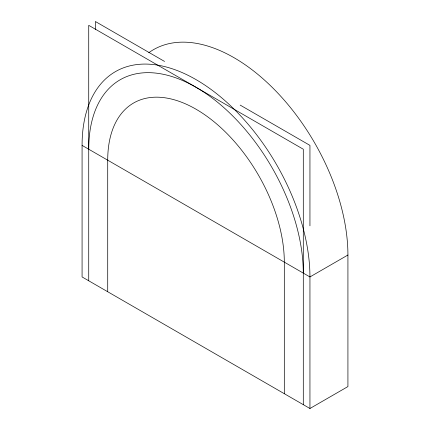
<?xml version="1.0" encoding="UTF-8"?>
<svg xmlns="http://www.w3.org/2000/svg" width="430" height="430" viewBox="0 0 430 430"><rect width="100%" height="100%" fill="white"/><g stroke="black" fill="none" stroke-linecap="round" stroke-linejoin="round"><path stroke-width="0.64" d="M347.924 255.017L309.944 276.942L82.076 145.383L82.076 276.942L309.944 408.5L347.924 386.575L347.924 255.017A161.126 93.025 60 0 0 274.447 89.612A161.126 93.025 60 0 0 148.791 52.702M164.572 61.452L95.369 21.5L95.369 29.546M240.166 105.097L309.944 145.383L309.944 225.836M309.944 408.5L309.944 276.942A161.126 93.025 60 0 0 196.01 79.604A161.126 93.025 60 0 0 82.076 145.383M303.295 404.662L303.295 149.221L88.725 25.338L88.725 280.779M284.311 393.697L284.311 262.139A124.872 72.095 60 0 0 196.01 109.204A124.872 72.095 60 0 0 107.715 160.186L107.715 291.744M88.725 149.221A151.725 87.602 60 0 1 196.01 87.279A151.725 87.602 60 0 1 303.295 273.104"/></g></svg>
